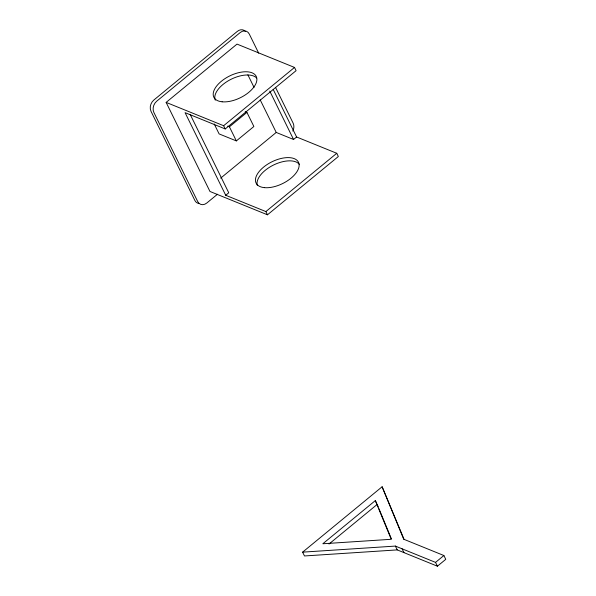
<?xml version="1.0" encoding="UTF-8"?>
<svg xmlns="http://www.w3.org/2000/svg" width="596" height="596" viewBox="0 0 596 596"><rect width="100%" height="100%" fill="white"/><g stroke="black" fill="none" stroke-linecap="round" stroke-linejoin="round"><path stroke-width="0.89" d="M267.47 214.798L209.971 191.472L166.135 102.393L237.014 44.104L294.513 67.437L296.1 70.663L225.228 128.952L185.073 112.659L225.72 195.279L265.876 211.565L267.47 214.798L338.349 156.517L336.755 153.284L296.599 136.991L273.191 89.422M166.135 102.393L223.634 125.719L294.513 67.437M227.694 126.106L229.415 126.806L246.93 112.398L253.874 126.501L236.351 140.909L219.105 133.906L214.21 123.953M220.669 178.137L276.231 132.446L293.567 139.486L296.599 136.991M217.503 194.214L206.805 203.012A8.262 6.444 -67.9 0 1 197.708 201.552L153.88 112.473A8.262 6.444 -67.9 0 1 156.711 101.208L240.181 32.564A8.262 6.444 -67.9 0 1 249.277 34.024L258.694 53.171M225.72 195.279L228.752 192.784L190.154 114.343M265.876 211.565L336.755 153.284M382.118 486.768L403.715 539.224L443.886 555.517L445.763 559.339L437.419 566.2L397.249 549.899L304.489 555.964L302.612 552.149L382.118 486.768L404.177 539.596M375.324 500.595L322.823 543.761L391.252 539.291L375.324 500.595L376.821 503.65M329.014 544.029L377.201 504.41L378.259 506.987M302.612 552.149L395.372 546.085L435.542 562.386L443.886 555.517M245.209 111.698L246.93 112.398M275.494 87.307L293.113 123.111A8.262 6.444 -67.9 0 1 292.837 131.068M269.757 91.084L293.567 139.486M247.891 74.865L254.052 87.381M260.214 99.904L276.231 132.446M229.415 126.806L236.351 140.909M223.634 125.719L225.228 128.952M435.542 562.386L437.419 566.2M402.077 548.804L403.954 552.626M395.372 546.085L397.249 549.899M378.967 508.708L391.363 538.806M215.298 100.18A23.616 12.129 -26.2 0 1 229.818 79.924A23.616 12.129 -26.2 0 1 256.638 77.972M257.278 185.274A23.616 12.129 -26.2 0 1 273.437 165.07A23.616 12.129 -26.2 0 1 299.416 164.436M198.796 203.452A8.262 6.444 -67.9 0 1 194.832 200.39L151.004 111.31A8.262 6.444 -67.9 0 1 153.835 100.039L237.305 31.402A8.262 6.444 -67.9 0 1 245.388 31.379M222.129 101.797A23.616 12.129 -26.2 0 0 256.772 80.847A23.616 12.129 -26.2 0 0 226.227 77.838A23.616 12.129 -26.2 0 0 222.129 101.797M264.371 187.643A23.616 12.129 -26.2 0 0 299.013 166.694A23.616 12.129 -26.2 0 0 268.468 163.684A23.616 12.129 -26.2 0 0 264.371 187.643"/></g></svg>
